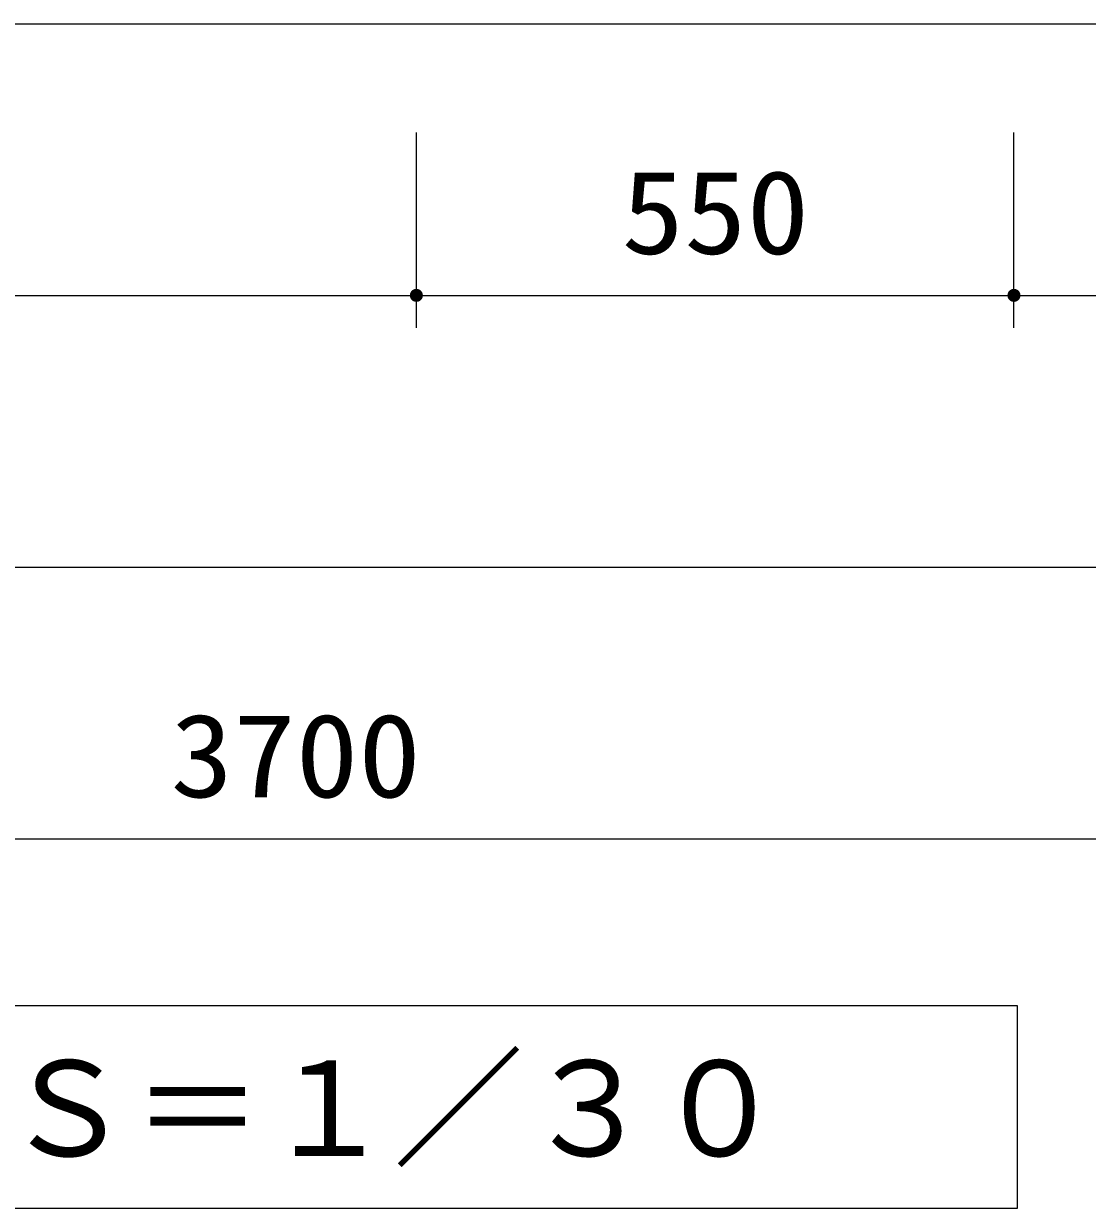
# Model space of a CAD drawing. Units: millimetres, scale not verified. Extents: x -8910 to 8910, y -6308 to 6308.
# Drawn here: x -4755 to -3776, y -4767 to -3677 of the extents above; entities that cross this region are included whole.
import ezdxf
from ezdxf.enums import TextEntityAlignment as Align

# ---------------------------------------------------------------- set-up
doc = ezdxf.new("R2010")
doc.units = ezdxf.units.MM
doc.header["$LTSCALE"] = 30
doc.layers.add('0-3_空気管', color=3, linetype='Continuous', lineweight=25)
doc.layers.add('0-5_製作', color=5, linetype='Continuous', lineweight=25)
doc.styles.add('ＭＳ ゴシック', font='')
doc.styles.get('ＭＳ ゴシック').set_extended_font_data('MS Gothic')

msp = doc.modelspace()

# ---------------------------------------------------------------- linework, layer by layer
at = {"layer": '0-3_空気管'}
msp.add_lwpolyline([(-3839.91, -4580.61), (-5869.24, -4580.61), (-5869.24, -4766.92), (-3839.91, -4766.92)], close=True, dxfattribs=at)
at = {"layer": '0-5_製作', "color": 2}
for p, q in [((-6253.18, -3676.79), (-3483.14, -3676.79)), ((-4393.16, -3956.79), (-4393.16, -3776.79)), ((-3843.17, -3956.79), (-3843.17, -3776.79)), ((-5333.16, -3926.79), (-4393.16, -3926.79)), ((-4393.16, -3926.79), (-3843.17, -3926.79)), ((-3843.17, -3926.79), (-3383.14, -3926.79)), ((-6353.18, -4176.79), (-3383.14, -4176.79)), ((-6353.18, -4426.79), (-2653.16, -4426.79))]:
    msp.add_line(p, q, dxfattribs=at)
at = {"layer": '0-5_製作'}
for points in [[(-4398.59, -3924.23), (-4393.16, -3926.79), (-4398.87, -3924.93)], [(-4398.23, -3923.57), (-4393.16, -3926.79), (-4398.59, -3924.23)], [(-4397.79, -3922.96), (-4393.16, -3926.79), (-4398.23, -3923.57)], [(-4397.27, -3922.41), (-4393.16, -3926.79), (-4397.79, -3922.96)], [(-4396.69, -3921.93), (-4393.16, -3926.79), (-4397.27, -3922.41)], [(-4396.69, -3921.93), (-4393.16, -3920.79), (-4393.16, -3926.79)], [(-4396.05, -3921.53), (-4393.16, -3920.79), (-4396.69, -3921.93)], [(-4395.37, -3921.21), (-4393.16, -3920.79), (-4396.05, -3921.53)], [(-4394.65, -3920.97), (-4393.16, -3920.79), (-4395.37, -3921.21)], [(-4393.91, -3920.83), (-4393.16, -3920.79), (-4394.65, -3920.97)], [(-4393.16, -3920.79), (-4387.16, -3926.79), (-4393.16, -3926.79)], [(-4392.79, -3920.8), (-4387.16, -3926.79), (-4393.16, -3920.79)], [(-4392.04, -3920.89), (-4387.16, -3926.79), (-4392.79, -3920.8)], [(-4392.04, -3920.89), (-4387.21, -3926.03), (-4387.16, -3926.79)], [(-4391.31, -3921.08), (-4387.21, -3926.03), (-4392.04, -3920.89)], [(-4391.31, -3921.08), (-4387.35, -3925.29), (-4387.21, -3926.03)], [(-4390.61, -3921.36), (-4387.35, -3925.29), (-4391.31, -3921.08)], [(-4390.61, -3921.36), (-4387.58, -3924.58), (-4387.35, -3925.29)], [(-4389.95, -3921.72), (-4387.58, -3924.58), (-4390.61, -3921.36)], [(-4389.95, -3921.72), (-4387.9, -3923.9), (-4387.58, -3924.58)], [(-4389.34, -3922.16), (-4387.9, -3923.9), (-4389.95, -3921.72)], [(-4389.34, -3922.16), (-4388.31, -3923.26), (-4387.9, -3923.9)], [(-4388.79, -3922.68), (-4388.31, -3923.26), (-4389.34, -3922.16)], [(-3848.59, -3924.23), (-3843.17, -3926.79), (-3848.87, -3924.93)], [(-3848.23, -3923.57), (-3843.17, -3926.79), (-3848.59, -3924.23)], [(-3847.79, -3922.96), (-3843.17, -3926.79), (-3848.23, -3923.57)], [(-3847.27, -3922.41), (-3843.17, -3926.79), (-3847.79, -3922.96)], [(-3847.27, -3922.41), (-3843.17, -3920.79), (-3843.17, -3926.79)], [(-3846.69, -3921.93), (-3843.17, -3920.79), (-3847.27, -3922.41)], [(-3846.06, -3921.53), (-3843.17, -3920.79), (-3846.69, -3921.93)], [(-3845.37, -3921.21), (-3843.17, -3920.79), (-3846.06, -3921.53)], [(-3844.66, -3920.97), (-3843.17, -3920.79), (-3845.37, -3921.21)], [(-3843.92, -3920.83), (-3843.17, -3920.79), (-3844.66, -3920.97)], [(-3843.17, -3920.79), (-3837.17, -3926.79), (-3843.17, -3926.79)], [(-3843.17, -3920.79), (-3837.21, -3926.03), (-3837.17, -3926.79)], [(-3842.79, -3920.8), (-3837.21, -3926.03), (-3843.17, -3920.79)], [(-3842.04, -3920.89), (-3837.21, -3926.03), (-3842.79, -3920.8)], [(-3842.04, -3920.89), (-3837.35, -3925.29), (-3837.21, -3926.03)], [(-3841.31, -3921.08), (-3837.35, -3925.29), (-3842.04, -3920.89)], [(-3841.31, -3921.08), (-3837.59, -3924.58), (-3837.35, -3925.29)], [(-3840.61, -3921.36), (-3837.59, -3924.58), (-3841.31, -3921.08)], [(-3840.61, -3921.36), (-3837.91, -3923.9), (-3837.59, -3924.58)], [(-3839.95, -3921.72), (-3837.91, -3923.9), (-3840.61, -3921.36)], [(-3839.95, -3921.72), (-3838.31, -3923.26), (-3837.91, -3923.9)], [(-3839.34, -3922.16), (-3838.31, -3923.26), (-3839.95, -3921.72)], [(-3839.34, -3922.16), (-3838.79, -3922.68), (-3838.31, -3923.26)], [(-4399.15, -3926.41), (-4393.16, -3926.79), (-4399.16, -3926.79)], [(-4399.16, -3926.79), (-4394.29, -3932.68), (-4399.12, -3927.54)], [(-4399.16, -3926.79), (-4393.54, -3932.77), (-4394.29, -3932.68)], [(-4393.16, -3926.79), (-4393.54, -3932.77), (-4399.16, -3926.79)], [(-4399.06, -3925.66), (-4393.16, -3926.79), (-4399.15, -3926.41)], [(-4399.12, -3927.54), (-4395.02, -3932.49), (-4398.97, -3928.28)], [(-4399.12, -3927.54), (-4394.29, -3932.68), (-4395.02, -3932.49)], [(-4398.87, -3924.93), (-4393.16, -3926.79), (-4399.06, -3925.66)], [(-4398.97, -3928.28), (-4395.72, -3932.22), (-4398.74, -3929)], [(-4398.97, -3928.28), (-4395.02, -3932.49), (-4395.72, -3932.22)], [(-4398.74, -3929), (-4396.38, -3931.85), (-4398.42, -3929.68)], [(-4398.74, -3929), (-4395.72, -3932.22), (-4396.38, -3931.85)], [(-4398.42, -3929.68), (-4396.99, -3931.41), (-4398.02, -3930.31)], [(-4398.42, -3929.68), (-4396.38, -3931.85), (-4396.99, -3931.41)], [(-4398.02, -3930.31), (-4396.99, -3931.41), (-4397.54, -3930.89)], [(-4393.16, -3926.79), (-4393.16, -3932.79), (-4393.54, -3932.77)], [(-4393.16, -3926.79), (-4392.41, -3932.74), (-4393.16, -3932.79)], [(-4393.16, -3926.79), (-4391.67, -3932.6), (-4392.41, -3932.74)], [(-4393.16, -3926.79), (-4390.95, -3932.37), (-4391.67, -3932.6)], [(-4393.16, -3926.79), (-4390.27, -3932.04), (-4390.95, -3932.37)], [(-4393.16, -3926.79), (-4389.64, -3931.64), (-4390.27, -3932.04)], [(-4393.16, -3926.79), (-4389.06, -3931.16), (-4389.64, -3931.64)], [(-4387.16, -3926.79), (-4389.06, -3931.16), (-4393.16, -3926.79)], [(-4387.16, -3926.79), (-4388.54, -3930.61), (-4389.06, -3931.16)], [(-4387.16, -3926.79), (-4388.1, -3930), (-4388.54, -3930.61)], [(-4387.16, -3926.79), (-4387.73, -3929.34), (-4388.1, -3930)], [(-4387.16, -3926.79), (-4387.46, -3928.64), (-4387.73, -3929.34)], [(-4387.16, -3926.79), (-4387.27, -3927.91), (-4387.46, -3928.64)], [(-4387.16, -3926.79), (-4387.17, -3927.16), (-4387.27, -3927.91)], [(-3849.15, -3926.41), (-3843.17, -3926.79), (-3849.17, -3926.79)], [(-3849.17, -3926.79), (-3843.54, -3932.77), (-3849.12, -3927.54)], [(-3849.17, -3926.79), (-3843.17, -3932.79), (-3843.54, -3932.77)], [(-3849.17, -3926.79), (-3843.17, -3926.79), (-3843.17, -3932.79)], [(-3849.06, -3925.66), (-3843.17, -3926.79), (-3849.15, -3926.41)], [(-3849.12, -3927.54), (-3844.29, -3932.68), (-3848.98, -3928.28)], [(-3849.12, -3927.54), (-3843.54, -3932.77), (-3844.29, -3932.68)], [(-3848.87, -3924.93), (-3843.17, -3926.79), (-3849.06, -3925.66)], [(-3848.98, -3928.28), (-3845.02, -3932.49), (-3848.74, -3929)], [(-3848.98, -3928.28), (-3844.29, -3932.68), (-3845.02, -3932.49)], [(-3848.74, -3929), (-3845.72, -3932.22), (-3848.42, -3929.68)], [(-3848.74, -3929), (-3845.02, -3932.49), (-3845.72, -3932.22)], [(-3848.42, -3929.68), (-3846.38, -3931.85), (-3848.02, -3930.31)], [(-3848.42, -3929.68), (-3845.72, -3932.22), (-3846.38, -3931.85)], [(-3848.02, -3930.31), (-3846.99, -3931.41), (-3847.54, -3930.89)], [(-3848.02, -3930.31), (-3846.38, -3931.85), (-3846.99, -3931.41)], [(-3843.17, -3926.79), (-3842.41, -3932.74), (-3843.17, -3932.79)], [(-3843.17, -3926.79), (-3841.67, -3932.6), (-3842.41, -3932.74)], [(-3843.17, -3926.79), (-3840.96, -3932.37), (-3841.67, -3932.6)], [(-3843.17, -3926.79), (-3840.27, -3932.04), (-3840.96, -3932.37)], [(-3843.17, -3926.79), (-3839.64, -3931.64), (-3840.27, -3932.04)], [(-3843.17, -3926.79), (-3839.06, -3931.16), (-3839.64, -3931.64)], [(-3843.17, -3926.79), (-3838.54, -3930.61), (-3839.06, -3931.16)], [(-3837.17, -3926.79), (-3838.54, -3930.61), (-3843.17, -3926.79)], [(-3837.17, -3926.79), (-3838.1, -3930), (-3838.54, -3930.61)], [(-3837.17, -3926.79), (-3837.74, -3929.34), (-3838.1, -3930)], [(-3837.17, -3926.79), (-3837.46, -3928.64), (-3837.74, -3929.34)], [(-3837.17, -3926.79), (-3837.27, -3927.91), (-3837.46, -3928.64)], [(-3837.17, -3926.79), (-3837.18, -3927.16), (-3837.27, -3927.91)]]:
    msp.add_solid(points, dxfattribs=at)

# ---------------------------------------------------------------- texts
at = {"layer": '0-3_空気管', "color": 4, "style": 'ＭＳ ゴシック'}
msp.add_text('Ｓ＝１／３０', height=87.98, dxfattribs=at).set_placement((-4774.44, -4745.22), align=Align.BOTTOM_LEFT)
at = {"layer": '0-5_製作', "color": 4, "style": 'ＭＳ ゴシック', "width": 1.1}
for s, p in [('550', (-4204.41, -3911.79)), ('3700', (-4619.42, -4411.79))]:
    msp.add_text(s, height=76.98, dxfattribs=at).set_placement(p, align=Align.BOTTOM_LEFT)

doc.saveas('drawing.dxf')
